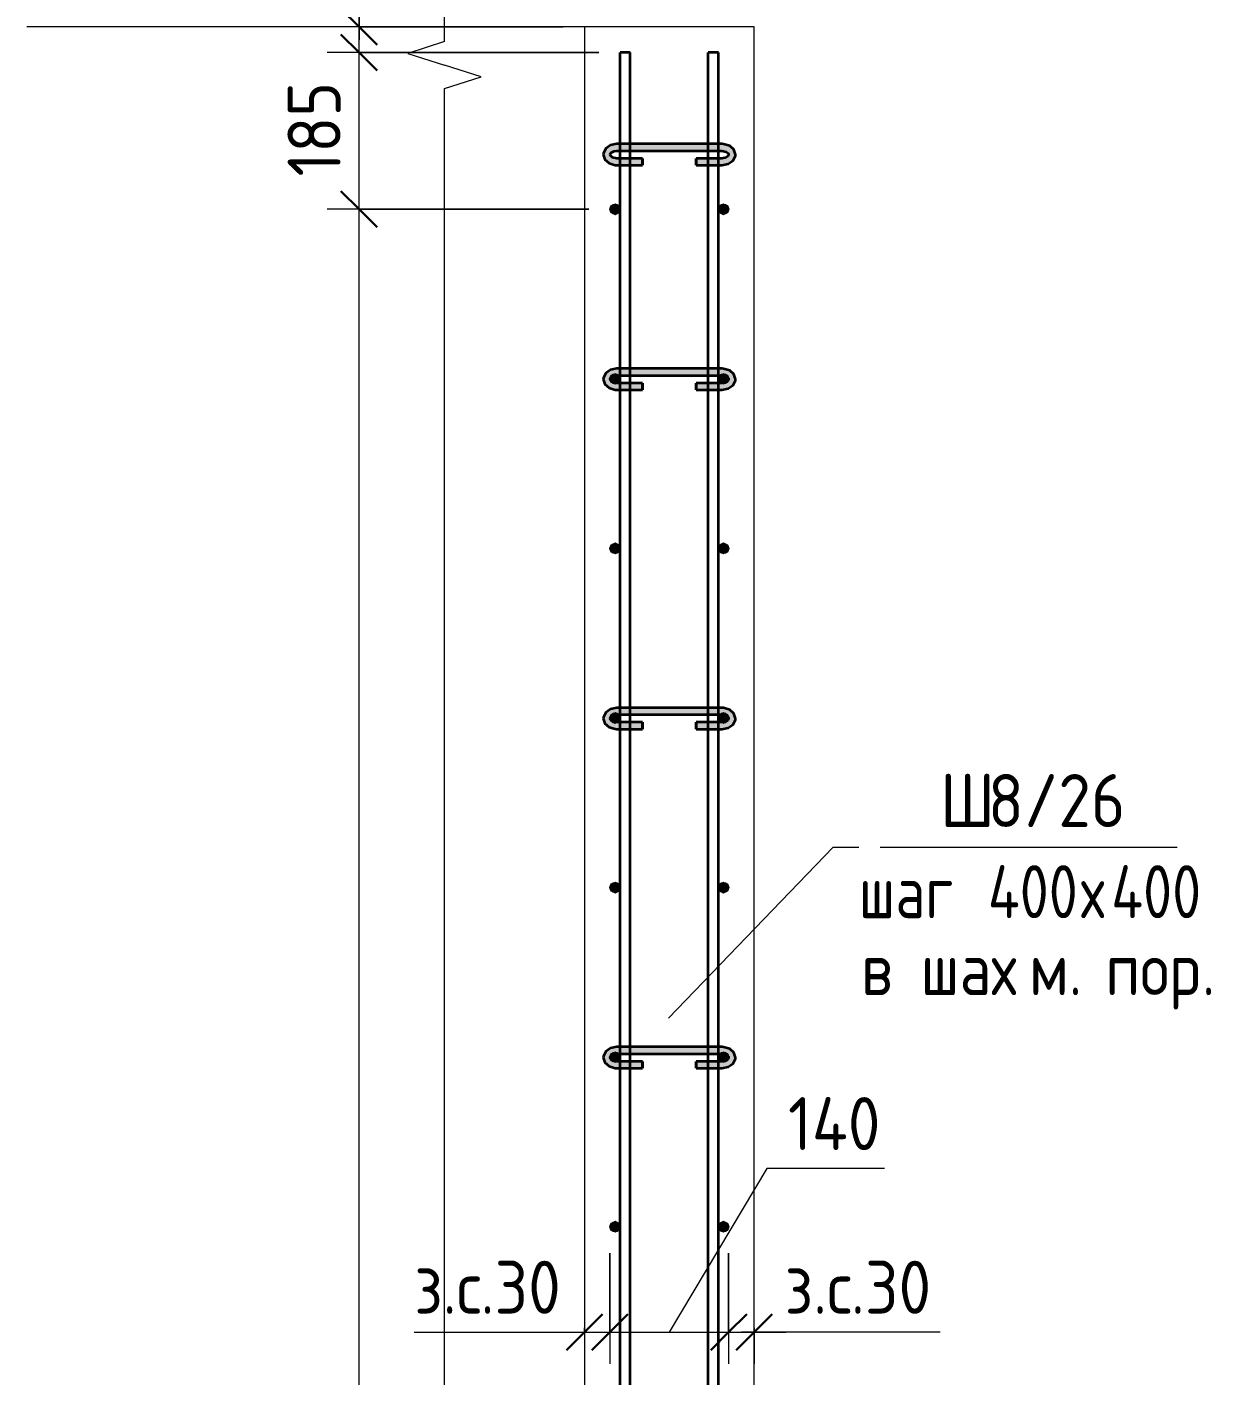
# Model space of a CAD drawing. Header units: millimetres. Extents: x 67134 to 121466, y -4758 to 13821.
# Drawn here: x 103435 to 104831, y -875 to 715 of the extents above; entities that cross this region are included whole.
import ezdxf

# ---------------------------------------------------------------- set-up
doc = ezdxf.new("R2010")
doc.units = ezdxf.units.MM
for name, color, linetype, lineweight in [('AA_Dim', 7, 'Continuous', 9), ('AA_Dim-25', 7, 'Continuous', 9), ('AA_Oformlenie', 7, 'Continuous', 9), ('AA_Vinoska', 7, 'Continuous', 9), ('AA_Visotnaya otmetka', 7, 'Continuous', 9), ('AF_Stena_Опалубка', 253, 'Continuous', 20), ('Gen_Text', 7, 'Continuous', 9), ('KR_Armatura', 7, 'Continuous', 20), ('KR_Armatura_Tonkie', 7, 'Continuous', 20)]:
    doc.layers.add(name, color=color, linetype=linetype, lineweight=lineweight)
doc.styles.add('ISOCPEUR_6', font='isocpeur.ttf', dxfattribs={"width": 0.85, "height": 62.5})
doc.styles.add('ISOCPEUR_7', font='isocpeur.ttf', dxfattribs={"width": 0.9, "height": 62.5})
doc.styles.add('ISOCPEUR_8', font='isocpeur.ttf', dxfattribs={"width": 0.8, "height": 62.5})
doc.dimstyles.new('00_Точн_3_знака__прозр__2', dxfattribs={"dimscale": 304.8, "dimtxt": 62.248823, "dimasz": 0.139436, "dimexe": 0.123031, "dimexo": 0.082021, "dimgap": 0.008202, "dimtad": 1, "dimdec": 3, "dimrnd": 0.001, "dimdsep": 46, "dimtxsty": 'ISOCPEUR_7', "dimblk1": 'OBLIQUE', "dimblk2": 'OBLIQUE', "dimsah": 1, "dimcen": 0.09, "dimdle": 0.123031, "dimazin": 0, "dimtfac": 1, "dimtdec": 4, "dimtix": 1, "dimtmove": 1, "dimatfit": 3, "dimfxl": 1, "dimtvp": 1, "dimtolj": 1, "dimtzin": 0, "dimlwd": 18, "dimlwe": 18, "dimarcsym": 2})
doc.dimstyles.new('00_Точн_3_знака__прозр__3', dxfattribs={"dimscale": 304.8, "dimtxt": 62.248823, "dimasz": 0.139436, "dimexe": 0.123031, "dimexo": 0.082021, "dimgap": 0.008202, "dimtad": 1, "dimdec": 3, "dimrnd": 0.001, "dimdsep": 46, "dimtxsty": 'ISOCPEUR_7', "dimblk1": 'OBLIQUE', "dimblk2": 'OBLIQUE', "dimsah": 1, "dimcen": 0.09, "dimdle": 0.123031, "dimazin": 0, "dimtfac": 1, "dimtdec": 4, "dimtix": 1, "dimtmove": 0, "dimatfit": 3, "dimfxl": 1, "dimtvp": 1, "dimtolj": 1, "dimtzin": 0, "dimlwd": 18, "dimlwe": 18, "dimarcsym": 2})

# ---------------------------------------------------------------- blocks, each defined once
blk = doc.blocks.new('261_Шпилька массив _НесАрм_РабПлоск_ - 8 А240-4166750-1-1 Армирование')
at = {"layer": 'KR_Armatura_Tonkie', "lineweight": 35}
for points in [[(-73416.9, 553.2), (-73416.9, 560), (-73423.1, 561.5), (-73424.4, 563.2), (-73424.9, 564.5), (-73423.8, 567.3), (-73420.9, 569.4), (-73416.9, 570.2), (-73416.9, 577), (-73423, 576), (-73425.8, 574.7), (-73429.4, 571.6), (-73431.7, 568.8), (-73432.9, 564.5), (-73431.5, 560), (-73428.2, 556.5), (-73422.8, 554), (-73420.8, 553.7)], [(-73293.1, 570.2), (-73293.1, 577), (-73416.9, 576.9), (-73416.9, 570.2), (-73297.1, 570.2)], [(-73293.1, 553.2), (-73286.9, 554.1), (-73281.7, 556.5), (-73278.3, 560.2), (-73277.1, 564.5), (-73278.3, 568.8), (-73280.7, 572.4), (-73285.5, 575.5), (-73293.1, 576.9), (-73293.1, 570.2), (-73289.1, 569.4), (-73286.1, 567.3), (-73285.1, 564.3), (-73285.7, 562.9), (-73287.6, 561.3), (-73293.1, 559.9), (-73293.1, 554)], [(-73297.1, 569), (-73293.1, 569.1), (-73293.1, 570.2), (-73416.9, 570.2), (-73416.9, 569), (-73300.4, 569)], [(-73413.1, 553.2), (-73386.6, 553.2), (-73386.6, 560), (-73416.9, 559.9), (-73416.9, 553.2), (-73414.4, 553.2)], [(-73309.1, 553.2), (-73293.1, 553.2), (-73293.1, 560), (-73323.4, 559.9), (-73323.4, 553.2)], [(-73401.1, 552), (-73386.6, 552.2), (-73386.6, 553.2), (-73416.9, 553.2), (-73416.9, 552), (-73413.1, 552)], [(-73297.1, 552), (-73293.1, 552.2), (-73293.1, 553.2), (-73323.4, 553.2), (-73323.4, 552), (-73300.4, 552)], [(-73416.9, 288.2), (-73416.9, 295), (-73423.1, 296.5), (-73424.4, 298.2), (-73424.9, 299.5), (-73423.8, 302.3), (-73420.9, 304.4), (-73416.9, 305.2), (-73416.9, 312), (-73423, 311), (-73425.8, 309.7), (-73429.4, 306.6), (-73431.7, 303.8), (-73432.9, 299.5), (-73431.7, 295.2), (-73428.2, 291.5), (-73422.8, 289), (-73420.8, 288.7)], [(-73309.1, 305.2), (-73293.1, 305.2), (-73293.1, 312), (-73416.9, 311.9), (-73416.9, 305.2), (-73328.9, 305.2)], [(-73385.9, 304), (-73293.1, 304.1), (-73293.1, 305.2), (-73416.9, 305.2), (-73416.9, 304), (-73401.1, 304)], [(-73293.1, 288.2), (-73286.9, 289.1), (-73281.7, 291.5), (-73278.3, 295.2), (-73277.1, 299.5), (-73278.3, 303.8), (-73280.7, 307.4), (-73285.5, 310.5), (-73293.1, 311.9), (-73293.1, 305.2), (-73289.1, 304.4), (-73286.1, 302.3), (-73285.1, 299.3), (-73285.7, 297.9), (-73287.6, 296.3), (-73293.1, 294.9), (-73293.1, 289)], [(-73413.1, 288.2), (-73386.6, 288.2), (-73386.6, 295), (-73416.9, 294.9), (-73416.9, 288.2)], [(-73413.1, 287), (-73386.6, 287.2), (-73386.6, 288.2), (-73416.9, 288.2), (-73416.9, 287)], [(-73309.1, 288.2), (-73293.1, 288.2), (-73293.1, 295), (-73323.4, 294.9), (-73323.4, 288.2)], [(-73309.1, 287), (-73293.1, 287.2), (-73293.1, 288.2), (-73323.4, 288.2), (-73323.4, 287)], [(-73416.9, -111.8), (-73417.1, -104.9), (-73423.1, -103.5), (-73424.4, -101.8), (-73424.9, -100.5), (-73423.8, -97.7), (-73420.9, -95.6), (-73416.9, -94.8), (-73416.9, -88), (-73423, -89), (-73425.8, -90.3), (-73429.4, -93.4), (-73431.7, -96.2), (-73432.9, -100.5), (-73431.6, -104.9), (-73428.2, -108.5), (-73422.8, -111), (-73420.8, -111.3)], [(-73309.1, -94.8), (-73293.1, -94.8), (-73293.1, -88), (-73416.9, -88.1), (-73416.9, -94.8), (-73328.9, -94.8)], [(-73297.1, -96), (-73293.1, -95.9), (-73293.1, -94.8), (-73416.9, -94.8), (-73416.9, -96), (-73300.4, -96)], [(-73293.1, -111.8), (-73286.9, -110.9), (-73281.7, -108.5), (-73278.3, -104.8), (-73277.1, -100.5), (-73278.3, -96.2), (-73280.7, -92.6), (-73285.5, -89.5), (-73293.1, -88.1), (-73293.1, -94.8), (-73289.1, -95.6), (-73286.1, -97.7), (-73285.1, -100.7), (-73285.7, -102.1), (-73287.6, -103.7), (-73293.1, -105.1), (-73293.1, -111)], [(-73386.6, -111.8), (-73386.6, -105), (-73416.9, -105.1), (-73416.9, -111.8), (-73401.1, -111.8)], [(-73300.4, -111.8), (-73293.1, -111.8), (-73293.1, -105), (-73323.4, -105.1), (-73323.4, -111.8), (-73309.1, -111.8)], [(-73401.1, -113), (-73386.6, -112.8), (-73386.6, -111.8), (-73416.9, -111.8), (-73416.9, -113), (-73413.1, -113)], [(-73297.1, -113), (-73293.1, -112.8), (-73293.1, -111.8), (-73323.4, -111.8), (-73323.4, -113), (-73300.4, -113)], [(-73416.9, -511.8), (-73416.9, -505), (-73423.1, -503.5), (-73424.4, -501.8), (-73424.9, -500.5), (-73423.8, -497.7), (-73420.9, -495.6), (-73416.9, -494.8), (-73416.9, -488), (-73423.3, -489.1), (-73425.8, -490.3), (-73429.4, -493.4), (-73431.7, -496.2), (-73432.9, -500.5), (-73431.7, -504.8), (-73428.2, -508.5), (-73422.8, -511), (-73420.8, -511.3)], [(-73297.1, -494.8), (-73293.1, -494.8), (-73293.1, -488), (-73416.9, -488.1), (-73416.9, -494.8), (-73300.4, -494.8)], [(-73293.1, -511.8), (-73286.9, -510.9), (-73281.7, -508.5), (-73278.3, -504.8), (-73277.1, -500.5), (-73278.3, -496.2), (-73280.7, -492.6), (-73285.5, -489.5), (-73293.1, -488.1), (-73293.1, -494.8), (-73289.1, -495.6), (-73286.1, -497.7), (-73285.1, -500.7), (-73285.7, -502.1), (-73287.6, -503.7), (-73293.1, -505.1), (-73293.1, -511)], [(-73297.1, -496), (-73293.1, -495.9), (-73293.1, -494.8), (-73416.9, -494.8), (-73416.9, -496), (-73300.4, -496)], [(-73386.6, -511.8), (-73386.6, -505), (-73416.9, -505.1), (-73416.9, -511.8), (-73401.1, -511.8)], [(-73300.4, -511.8), (-73293.1, -511.8), (-73293.1, -505), (-73323.4, -505.1), (-73323.4, -511.8), (-73309.1, -511.8)], [(-73401.1, -513), (-73386.6, -512.8), (-73386.6, -511.8), (-73416.9, -511.8), (-73416.9, -513), (-73413.1, -513)], [(-73297.1, -513), (-73293.1, -512.8), (-73293.1, -511.8), (-73323.4, -511.8), (-73323.4, -513), (-73300.4, -513)]]:
    blk.add_hatch(color=256, dxfattribs=at).paths.add_polyline_path(points)
h = blk.add_hatch(color=256, dxfattribs=at)
h.paths.add_polyline_path([(-73416.9, 552), (-73416.9, 553.2), (-73423, 554.1), (-73428.2, 556.5), (-73428.9, 556.9), (-73424.4, 553.7), (-73423, 553), (-73420.3, 552.6)])
h.paths.add_polyline_path([(-73424.3, 566), (-73423, 567.6), (-73416.9, 569.1), (-73416.9, 570.2), (-73420.9, 569.4), (-73423.8, 567.3)])
h = blk.add_hatch(color=256, dxfattribs=at)
h.paths.add_polyline_path([(-73293.1, 552), (-73285.5, 553.5), (-73280.7, 556.6), (-73278.4, 560), (-73281.7, 556.5), (-73287.2, 554), (-73293.1, 553.2), (-73293.1, 552.2)])
h.paths.add_polyline_path([(-73285.8, 566.4), (-73286.1, 567.3), (-73289.7, 569.5), (-73293.1, 570.2), (-73293.1, 569), (-73292.4, 568.9), (-73286.1, 566.5)])
h = blk.add_hatch(color=256, dxfattribs=at)
h.paths.add_polyline_path([(-73416.9, 287), (-73416.9, 288.2), (-73423, 289.1), (-73428.2, 291.5), (-73428.9, 291.9), (-73424.4, 288.7), (-73423, 288), (-73420.3, 287.6)])
h.paths.add_polyline_path([(-73424.3, 301), (-73423, 302.6), (-73416.9, 304.1), (-73416.9, 305.2), (-73420.9, 304.4), (-73423.8, 302.3)])
h = blk.add_hatch(color=256, dxfattribs=at)
h.paths.add_polyline_path([(-73293.1, 287), (-73285.5, 288.5), (-73280.7, 291.6), (-73279.4, 294), (-73281.7, 291.5), (-73287.2, 289), (-73293.1, 288.2), (-73293.1, 287.2)])
h.paths.add_polyline_path([(-73285.8, 301.4), (-73286.1, 302.3), (-73289.7, 304.5), (-73293.1, 305.2), (-73293.1, 304), (-73292.4, 303.9), (-73286.1, 301.5)])
h = blk.add_hatch(color=256, dxfattribs=at)
h.paths.add_polyline_path([(-73416.9, -113), (-73416.9, -111.8), (-73423, -110.9), (-73428.2, -108.5), (-73428.9, -108.1), (-73424.4, -111.3), (-73423, -112), (-73420.3, -112.4)])
h.paths.add_polyline_path([(-73424.3, -99), (-73423, -97.4), (-73416.9, -95.9), (-73416.9, -94.8), (-73420.9, -95.6), (-73423.8, -97.7)])
h = blk.add_hatch(color=256, dxfattribs=at)
h.paths.add_polyline_path([(-73293.1, -113), (-73285.5, -111.5), (-73280.7, -108.4), (-73278.4, -104.9), (-73281.7, -108.5), (-73287.2, -111), (-73293.1, -111.8), (-73293.1, -112.8)])
h.paths.add_polyline_path([(-73285.8, -98.6), (-73286.1, -97.7), (-73289.7, -95.5), (-73293.1, -94.8), (-73293.1, -96), (-73292.4, -96.1), (-73286.1, -98.5)])
h = blk.add_hatch(color=256, dxfattribs=at)
h.paths.add_polyline_path([(-73416.9, -513), (-73416.9, -511.8), (-73423, -510.9), (-73428.2, -508.5), (-73428.9, -508.1), (-73424.4, -511.3), (-73423, -512), (-73420.3, -512.4)])
h.paths.add_polyline_path([(-73424.3, -499), (-73423, -497.4), (-73416.9, -495.9), (-73416.9, -494.8), (-73420.9, -495.6), (-73423.8, -497.7)])
h = blk.add_hatch(color=256, dxfattribs=at)
h.paths.add_polyline_path([(-73293.1, -513), (-73285.5, -511.5), (-73280.7, -508.4), (-73278.3, -504.8), (-73281.7, -508.5), (-73287.2, -511), (-73293.1, -511.8), (-73293.1, -512.8)])
h.paths.add_polyline_path([(-73285.8, -498.6), (-73286.1, -497.7), (-73289.7, -495.5), (-73293.1, -494.8), (-73293.1, -496), (-73292.4, -496.1), (-73286.1, -498.5)])
for p, q in [((-73413.1, 577), (-73416.9, 577)), ((-73401.1, 577), (-73413.1, 577)), ((-73309.1, 577), (-73401.1, 577)), ((-73297.1, 577), (-73309.1, 577)), ((-73293.1, 577), (-73297.1, 577)), ((-73416.9, 569), (-73413.1, 569)), ((-73413.1, 560), (-73416.9, 560)), ((-73413.1, 569), (-73401.1, 569)), ((-73401.1, 560), (-73413.1, 560)), ((-73401.1, 569), (-73309.1, 569)), ((-73386.6, 560), (-73401.1, 560)), ((-73386.6, 560), (-73386.6, 553.2)), ((-73386.6, 558.8), (-73386.6, 559.9)), ((-73386.6, 552.2), (-73386.6, 558.8)), ((-73309.1, 560), (-73323.4, 560)), ((-73323.4, 553.2), (-73323.4, 560)), ((-73323.4, 559.9), (-73323.4, 558.8)), ((-73323.4, 558.8), (-73323.4, 552.2)), ((-73309.1, 569), (-73297.1, 569)), ((-73297.1, 560), (-73309.1, 560)), ((-73297.1, 569), (-73293.1, 569)), ((-73293.1, 560), (-73297.1, 560)), ((-73416.9, 552), (-73413.1, 552)), ((-73413.1, 552), (-73401.1, 552)), ((-73401.1, 552), (-73386.6, 552)), ((-73386.6, 553.2), (-73386.6, 552)), ((-73323.4, 552), (-73323.4, 553.2)), ((-73323.4, 552), (-73309.1, 552)), ((-73309.1, 552), (-73297.1, 552)), ((-73297.1, 552), (-73293.1, 552)), ((-73413.1, 312), (-73416.9, 312)), ((-73416.9, 304), (-73413.1, 304)), ((-73401.1, 312), (-73413.1, 312)), ((-73413.1, 304), (-73401.1, 304)), ((-73309.1, 312), (-73401.1, 312)), ((-73401.1, 304), (-73309.1, 304)), ((-73297.1, 312), (-73309.1, 312)), ((-73309.1, 304), (-73297.1, 304)), ((-73293.1, 312), (-73297.1, 312)), ((-73297.1, 304), (-73293.1, 304)), ((-73413.1, 295), (-73416.9, 295)), ((-73416.9, 287), (-73413.1, 287)), ((-73401.1, 295), (-73413.1, 295)), ((-73413.1, 287), (-73401.1, 287)), ((-73386.6, 295), (-73401.1, 295)), ((-73401.1, 287), (-73386.6, 287)), ((-73386.6, 295), (-73386.6, 288.2)), ((-73386.6, 294.1), (-73386.6, 294.9)), ((-73386.6, 287.2), (-73386.6, 293.8)), ((-73386.6, 288.2), (-73386.6, 287)), ((-73309.1, 295), (-73323.4, 295)), ((-73323.4, 288.2), (-73323.4, 295)), ((-73323.4, 294.9), (-73323.4, 294.1)), ((-73323.4, 293.8), (-73323.4, 287.2)), ((-73323.4, 287), (-73323.4, 288.2)), ((-73323.4, 287), (-73309.1, 287)), ((-73297.1, 295), (-73309.1, 295)), ((-73309.1, 287), (-73297.1, 287)), ((-73293.1, 295), (-73297.1, 295)), ((-73297.1, 287), (-73293.1, 287)), ((-73413.1, -88), (-73416.9, -88)), ((-73401.1, -88), (-73413.1, -88)), ((-73309.1, -88), (-73401.1, -88)), ((-73297.1, -88), (-73309.1, -88)), ((-73293.1, -88), (-73297.1, -88)), ((-73416.9, -96), (-73413.1, -96)), ((-73413.1, -105), (-73416.9, -105)), ((-73413.1, -96), (-73401.1, -96)), ((-73401.1, -105), (-73413.1, -105)), ((-73401.1, -96), (-73309.1, -96)), ((-73386.6, -105), (-73401.1, -105)), ((-73386.6, -105), (-73386.6, -111.8)), ((-73386.6, -106.2), (-73386.6, -105.1)), ((-73386.6, -112.8), (-73386.6, -106.2)), ((-73309.1, -105), (-73323.4, -105)), ((-73323.4, -111.8), (-73323.4, -105)), ((-73323.4, -105.1), (-73323.4, -106.2)), ((-73323.4, -106.2), (-73323.4, -112.8)), ((-73309.1, -96), (-73297.1, -96)), ((-73297.1, -105), (-73309.1, -105)), ((-73297.1, -96), (-73293.1, -96)), ((-73293.1, -105), (-73297.1, -105)), ((-73416.9, -113), (-73413.1, -113)), ((-73413.1, -113), (-73401.1, -113)), ((-73401.1, -113), (-73386.6, -113)), ((-73386.6, -111.8), (-73386.6, -113)), ((-73323.4, -113), (-73323.4, -111.8)), ((-73323.4, -113), (-73309.1, -113)), ((-73309.1, -113), (-73297.1, -113)), ((-73297.1, -113), (-73293.1, -113)), ((-73413.1, -488), (-73416.9, -488)), ((-73401.1, -488), (-73413.1, -488)), ((-73309.1, -488), (-73401.1, -488)), ((-73297.1, -488), (-73309.1, -488)), ((-73293.1, -488), (-73297.1, -488)), ((-73416.9, -496), (-73413.1, -496)), ((-73413.1, -505), (-73416.9, -505)), ((-73413.1, -496), (-73401.1, -496)), ((-73401.1, -505), (-73413.1, -505)), ((-73401.1, -496), (-73309.1, -496)), ((-73386.6, -505), (-73401.1, -505)), ((-73386.6, -505), (-73386.6, -511.8)), ((-73386.6, -506.2), (-73386.6, -505.1)), ((-73386.6, -512.8), (-73386.6, -506.2)), ((-73309.1, -505), (-73323.4, -505)), ((-73323.4, -511.8), (-73323.4, -505)), ((-73323.4, -505.1), (-73323.4, -506.2)), ((-73323.4, -506.2), (-73323.4, -512.8)), ((-73309.1, -496), (-73297.1, -496)), ((-73297.1, -505), (-73309.1, -505)), ((-73297.1, -496), (-73293.1, -496)), ((-73293.1, -505), (-73297.1, -505)), ((-73416.9, -513), (-73413.1, -513)), ((-73413.1, -513), (-73401.1, -513)), ((-73401.1, -513), (-73386.6, -513)), ((-73386.6, -511.8), (-73386.6, -513)), ((-73323.4, -513), (-73323.4, -511.8)), ((-73323.4, -513), (-73309.1, -513)), ((-73309.1, -513), (-73297.1, -513)), ((-73297.1, -513), (-73293.1, -513))]:
    blk.add_line(p, q, dxfattribs=at)
at = {"layer": 'KR_Armatura_Tonkie', "lineweight": 35, "flags": 128}
for points in [[(-73416.9, 577), (-73424.5, 575.5), (-73430.1, 571.6), (-73432.8, 566.1), (-73432.9, 564.5)], [(-73277.1, 564.5), (-73278.9, 570.4), (-73283.9, 574.8), (-73291.2, 576.9), (-73293.1, 577)], [(-73432.9, 564.5), (-73431, 558.6), (-73426, 554.2), (-73418.8, 552.1), (-73416.9, 552)], [(-73424.9, 564.5), (-73423.9, 566.5), (-73420.2, 568.6), (-73416.9, 569)], [(-73416.9, 560), (-73421.9, 561.1), (-73424.6, 563.3), (-73424.9, 564.5)], [(-73293.1, 569), (-73288, 567.9), (-73285.4, 565.7), (-73285.1, 564.5)], [(-73293.1, 552), (-73285.5, 553.5), (-73279.9, 557.4), (-73277.2, 562.9), (-73277.1, 564.5)], [(-73285.1, 564.5), (-73286, 562.5), (-73289.8, 560.5), (-73293.1, 560)], [(-73416.9, 312), (-73424.5, 310.5), (-73430.1, 306.6), (-73432.8, 301.1), (-73432.9, 299.5)], [(-73424.9, 299.5), (-73423.9, 301.5), (-73420.2, 303.6), (-73416.9, 304)], [(-73277.1, 299.5), (-73278.9, 305.4), (-73283.9, 309.8), (-73291.2, 311.9), (-73293.1, 312)], [(-73293.1, 304), (-73288, 302.9), (-73285.4, 300.7), (-73285.1, 299.5)], [(-73432.9, 299.5), (-73431, 293.6), (-73426, 289.2), (-73418.8, 287.1), (-73416.9, 287)], [(-73416.9, 295), (-73421.9, 296.1), (-73424.6, 298.3), (-73424.9, 299.5)], [(-73293.1, 287), (-73285.5, 288.5), (-73279.9, 292.4), (-73277.2, 297.9), (-73277.1, 299.5)], [(-73285.1, 299.5), (-73286, 297.5), (-73289.8, 295.5), (-73293.1, 295)], [(-73416.9, -88), (-73424.5, -89.5), (-73430.1, -93.4), (-73432.8, -98.9), (-73432.9, -100.5)], [(-73277.1, -100.5), (-73278.9, -94.6), (-73283.9, -90.2), (-73291.2, -88.1), (-73293.1, -88)], [(-73432.9, -100.5), (-73431, -106.4), (-73426, -110.8), (-73418.8, -112.9), (-73416.9, -113)], [(-73424.9, -100.5), (-73423.9, -98.5), (-73420.2, -96.4), (-73416.9, -96)], [(-73416.9, -105), (-73421.9, -103.9), (-73424.6, -101.7), (-73424.9, -100.5)], [(-73293.1, -96), (-73288, -97.1), (-73285.4, -99.3), (-73285.1, -100.5)], [(-73293.1, -113), (-73285.5, -111.5), (-73279.9, -107.6), (-73277.2, -102.1), (-73277.1, -100.5)], [(-73285.1, -100.5), (-73286, -102.5), (-73289.8, -104.5), (-73293.1, -105)], [(-73416.9, -488), (-73424.5, -489.5), (-73430.1, -493.4), (-73432.8, -498.9), (-73432.9, -500.5)], [(-73277.1, -500.5), (-73278.9, -494.6), (-73283.9, -490.2), (-73291.2, -488.1), (-73293.1, -488)], [(-73432.9, -500.5), (-73431, -506.4), (-73426, -510.8), (-73418.8, -512.9), (-73416.9, -513)], [(-73424.9, -500.5), (-73423.9, -498.5), (-73420.2, -496.4), (-73416.9, -496)], [(-73416.9, -505), (-73421.9, -503.9), (-73424.6, -501.7), (-73424.9, -500.5)], [(-73293.1, -496), (-73288, -497.1), (-73285.4, -499.3), (-73285.1, -500.5)], [(-73293.1, -513), (-73285.5, -511.5), (-73279.9, -507.6), (-73277.2, -502.1), (-73277.1, -500.5)], [(-73285.1, -500.5), (-73286, -502.5), (-73289.8, -504.5), (-73293.1, -505)]]:
    blk.add_lwpolyline(points, dxfattribs=at)
blk = doc.blocks.new('011_Прямоугольник обрыва _ЭлУзла_ - 011_Прямоугольник обрыва _ЭлУзла_-4154538-1-1 Армирование')
at = {"layer": 'AA_Oformlenie'}
for p, q in [((-73620.1, 698), (-73620.1, 2024.5)), ((-73620.1, -2011.3), (-73620.1, 642.3))]:
    blk.add_line(p, q, dxfattribs=at)
blk = doc.blocks.new('DIMBLOCK71-1-1 Армирование')
at = {"layer": 'AA_Dim-25', "lineweight": 30}
for p, q in [((103826.3, 500), (103805, 521.3)), ((103826.3, 500), (103847.5, 478.8)), ((103826.3, -2900), (103805, -2878.8)), ((103826.3, -2900), (103847.5, -2921.2))]:
    blk.add_line(p, q, dxfattribs=at)
at = {"layer": 'AA_Dim-25', "lineweight": 18}
for p, q in [((104097.1, 500), (103788.8, 500)), ((103826.3, -2900), (103826.3, 500)), ((103826.3, 500), (104097.1, 500)), ((104225.1, -2900), (103788.8, -2900)), ((103826.3, -2900), (104225.1, -2900))]:
    blk.add_line(p, q, dxfattribs=at)
at = {"layer": 'AA_Dim-25', "color": 0, "lineweight": 18, "insert": (103742.1, -1414.9), "char_height": 62.5, "width": 515.708, "attachment_point": 1, "rotation": 90, "line_spacing_factor": 1.149209, "style": 'ISOCPEUR_7'}
blk.add_mtext('200х17=3400', dxfattribs=at)
blk = doc.blocks.new('_Oblique')
at = {"color": 0, "linetype": 'ByBlock', "lineweight": -2}
blk.add_line((-0.5, -0.5), (0.5, 0.5), dxfattribs=at)
blk = doc.blocks.new('DIMBLOCK72-1-1 Армирование')
at = {"layer": 'AA_Dim-25', "lineweight": 30}
for p, q in [((103826.3, 685), (103805, 706.3)), ((103826.3, 685), (103847.5, 663.8)), ((103826.3, 500), (103805, 521.3)), ((103826.3, 500), (103847.5, 478.8))]:
    blk.add_line(p, q, dxfattribs=at)
at = {"layer": 'AA_Dim-25', "lineweight": 18}
for p, q in [((104109.1, 685), (103788.8, 685)), ((103826.3, 500), (103826.3, 685)), ((103826.3, 685), (104109.1, 685)), ((104097.1, 500), (103788.8, 500)), ((103826.3, 500), (104097.1, 500))]:
    blk.add_line(p, q, dxfattribs=at)
at = {"layer": 'AA_Dim-25', "color": 0, "lineweight": 18, "insert": (103742.1, 538.6), "char_height": 62.5, "width": 129.286, "attachment_point": 1, "rotation": 90, "line_spacing_factor": 1.149209, "style": 'ISOCPEUR_7'}
blk.add_mtext('185', dxfattribs=at)
blk = doc.blocks.new('DIMBLOCK73-1-1 Армирование')
at = {"layer": 'AA_Dim-25', "lineweight": 18}
for p, q in [((103826.3, 928.3), (103826.3, 720.1)), ((103826.3, 685), (103826.3, 752.5)), ((103826.3, 720.1), (103826.3, 700)), ((104067.1, 715), (103788.8, 715)), ((103826.3, 715), (104067.1, 715)), ((104109.1, 685), (103788.8, 685)), ((103826.3, 685), (104109.1, 685))]:
    blk.add_line(p, q, dxfattribs=at)
at = {"layer": 'AA_Dim-25', "lineweight": 30}
for p, q in [((103826.3, 715), (103805, 736.3)), ((103826.3, 685), (103805, 706.3)), ((103826.3, 715), (103847.5, 693.8)), ((103826.3, 685), (103847.5, 663.8))]:
    blk.add_line(p, q, dxfattribs=at)
at = {"layer": 'AA_Dim-25', "color": 0, "lineweight": 18, "insert": (103742.1, 745.1), "char_height": 62.5, "width": 219.786, "attachment_point": 1, "rotation": 90, "line_spacing_factor": 1.149209, "style": 'ISOCPEUR_7'}
blk.add_mtext('з.с.30', dxfattribs=at)
blk = doc.blocks.new('DIMBLOCK83-1-1 Армирование')
at = {"layer": 'AA_Dim-25', "lineweight": 18}
for p, q in [((104122.1, -731), (104122.1, -861.8)), ((104122.1, -824.3), (104122.1, -731)), ((103891.4, -824.3), (104099.5, -824.3)), ((104054.6, -824.3), (104122.1, -824.3)), ((104092.1, -819.2), (104092.1, -861.8)), ((104092.1, -824.3), (104092.1, -819.2)), ((104099.5, -824.3), (104107.1, -824.3))]:
    blk.add_line(p, q, dxfattribs=at)
at = {"layer": 'AA_Dim-25', "lineweight": 30}
for p, q in [((104092.1, -824.3), (104113.4, -803)), ((104122.1, -824.3), (104143.4, -803)), ((104092.1, -824.3), (104070.9, -845.5)), ((104122.1, -824.3), (104100.9, -845.5))]:
    blk.add_line(p, q, dxfattribs=at)
at = {"layer": 'AA_Dim-25', "color": 0, "lineweight": 18, "insert": (103891.4, -740.1), "char_height": 62.5, "width": 219.786, "attachment_point": 1, "line_spacing_factor": 1.149209, "style": 'ISOCPEUR_7'}
blk.add_mtext('з.с.30', dxfattribs=at)
blk = doc.blocks.new('DIMBLOCK84-1-1 Армирование')
at = {"layer": 'AA_Dim-25', "lineweight": 18}
for p, q in [((104307.1, -631.2), (104192.1, -824.3)), ((104445.9, -631.2), (104307.1, -631.2)), ((104122.1, -731), (104122.1, -861.8)), ((104122.1, -824.3), (104122.1, -731)), ((104262.1, -731), (104262.1, -861.8)), ((104262.1, -824.3), (104262.1, -731)), ((104122.1, -824.3), (104262.1, -824.3))]:
    blk.add_line(p, q, dxfattribs=at)
at = {"layer": 'AA_Dim-25', "lineweight": 30}
for p, q in [((104122.1, -824.3), (104143.4, -803)), ((104262.1, -824.3), (104283.4, -803)), ((104122.1, -824.3), (104100.9, -845.5)), ((104262.1, -824.3), (104240.9, -845.5))]:
    blk.add_line(p, q, dxfattribs=at)
at = {"layer": 'AA_Dim-25', "color": 0, "lineweight": 18, "insert": (104332.1, -547.1), "char_height": 62.5, "width": 136.469, "attachment_point": 1, "line_spacing_factor": 1.149209, "style": 'ISOCPEUR_7'}
blk.add_mtext('140', dxfattribs=at)
blk = doc.blocks.new('DIMBLOCK85-1-1 Армирование')
at = {"layer": 'AA_Dim-25', "lineweight": 18}
for p, q in [((104262.1, -731), (104262.1, -861.8)), ((104262.1, -824.3), (104262.1, -731)), ((104262.1, -824.3), (104329.6, -824.3)), ((104303.1, -824.3), (104277.1, -824.3)), ((104292.1, -819.2), (104292.1, -861.8)), ((104292.1, -824.3), (104292.1, -819.2)), ((104511.3, -824.3), (104303.1, -824.3))]:
    blk.add_line(p, q, dxfattribs=at)
at = {"layer": 'AA_Dim-25', "lineweight": 30}
for p, q in [((104262.1, -824.3), (104283.4, -803)), ((104292.1, -824.3), (104313.4, -803)), ((104262.1, -824.3), (104240.9, -845.5)), ((104292.1, -824.3), (104270.9, -845.5))]:
    blk.add_line(p, q, dxfattribs=at)
at = {"layer": 'AA_Dim-25', "color": 0, "lineweight": 18, "insert": (104328.1, -740.1), "char_height": 62.5, "width": 219.786, "attachment_point": 1, "line_spacing_factor": 1.149209, "style": 'ISOCPEUR_7'}
blk.add_mtext('з.с.30', dxfattribs=at)
blk = doc.blocks.new('042_М_Арматуры - Диам длина поз _ Комментарий-3662934-1-1 Армирование')
at = {"layer": 'AA_Vinoska'}
blk.add_line((-72259.7, -2790.4), (-71909.7, -2790.4), dxfattribs=at)

msp = doc.modelspace()

# ---------------------------------------------------------------- hatches: boundary and pattern name
at = {"layer": 'KR_Armatura'}
h = msp.add_hatch(color=256, dxfattribs=at)
edge = h.paths.add_edge_path()
edge.add_arc((104128.1348, 500), 6, 0, 360)
for points in [[(104128.1348, 494), (104133.3309, 497), (104133.3309, 503), (104128.1348, 506), (104122.9386, 503), (104122.9386, 497)], [(104256.1348, 494), (104261.3309, 497), (104261.3309, 503), (104256.1348, 506), (104250.9386, 503), (104250.9386, 497)], [(104128.1348, 294), (104133.3309, 297), (104133.3309, 303), (104128.1348, 306), (104122.9386, 303), (104122.9386, 297), (104128.0683, 294.0384)], [(104256.1348, 294), (104261.3309, 297), (104261.3309, 303), (104256.1348, 306), (104250.9386, 303), (104250.9386, 297), (104256.0683, 294.0384)], [(104128.1348, 94), (104133.3309, 97), (104133.3309, 103), (104128.1348, 106), (104122.9386, 103), (104122.9386, 97)], [(104256.1348, 94), (104261.3309, 97), (104261.3309, 103), (104256.1348, 106), (104250.9386, 103), (104250.9386, 97)], [(104128.1348, -106), (104133.3309, -103), (104133.3309, -97), (104128.1348, -94), (104122.9386, -97), (104122.9386, -103), (104126.2941, -104.9373)], [(104256.1348, -106), (104261.3309, -103), (104261.3309, -97), (104256.1348, -94), (104250.9386, -97), (104250.9386, -103), (104254.2941, -104.9373)], [(104128.1348, -306), (104133.3309, -303), (104133.3309, -297), (104128.1348, -294), (104122.9386, -297), (104122.9386, -303)], [(104256.1348, -306), (104261.3309, -303), (104261.3309, -297), (104256.1348, -294), (104250.9386, -297), (104250.9386, -303)], [(104128.1348, -506), (104133.3309, -503), (104133.3309, -497), (104128.1348, -494), (104122.9386, -497), (104122.9386, -503), (104124.5199, -503.913)], [(104256.1348, -506), (104261.3309, -503), (104261.3309, -497), (104256.1348, -494), (104250.9386, -497), (104250.9386, -503), (104252.5199, -503.913)], [(104128.1348, -706), (104133.3309, -703), (104133.3309, -697), (104128.1348, -694), (104122.9386, -697), (104122.9386, -703)], [(104256.1348, -706), (104261.3309, -703), (104261.3309, -697), (104256.1348, -694), (104250.9386, -697), (104250.9386, -703)]]:
    msp.add_hatch(color=256, dxfattribs=at).paths.add_polyline_path(points)
h = msp.add_hatch(color=256, dxfattribs=at)
edge = h.paths.add_edge_path()
edge.add_arc((104256.1348, 500), 6, 0, 360)
h = msp.add_hatch(color=256, dxfattribs=at)
edge = h.paths.add_edge_path()
edge.add_arc((104128.1348, 300), 6, 0, 360)
h = msp.add_hatch(color=256, dxfattribs=at)
edge = h.paths.add_edge_path()
edge.add_arc((104256.1348, 300), 6, 0, 360)
h = msp.add_hatch(color=256, dxfattribs=at)
edge = h.paths.add_edge_path()
edge.add_arc((104128.1348, 100), 6, 0, 360)
h = msp.add_hatch(color=256, dxfattribs=at)
edge = h.paths.add_edge_path()
edge.add_arc((104256.1348, 100), 6, 0, 360)
h = msp.add_hatch(color=256, dxfattribs=at)
edge = h.paths.add_edge_path()
edge.add_arc((104128.1348, -100), 6, 0, 360)
h = msp.add_hatch(color=256, dxfattribs=at)
edge = h.paths.add_edge_path()
edge.add_arc((104256.1348, -100), 6, 0, 360)
h = msp.add_hatch(color=256, dxfattribs=at)
edge = h.paths.add_edge_path()
edge.add_arc((104128.1348, -300), 6, 0, 360)
h = msp.add_hatch(color=256, dxfattribs=at)
edge = h.paths.add_edge_path()
edge.add_arc((104256.1348, -300), 6, 0, 360)
h = msp.add_hatch(color=256, dxfattribs=at)
edge = h.paths.add_edge_path()
edge.add_arc((104128.1348, -500), 6, 0, 360)
h = msp.add_hatch(color=256, dxfattribs=at)
edge = h.paths.add_edge_path()
edge.add_arc((104256.1348, -500), 6, 0, 360)
h = msp.add_hatch(color=256, dxfattribs=at)
edge = h.paths.add_edge_path()
edge.add_arc((104128.1348, -700), 6, 0, 360)
h = msp.add_hatch(color=256, dxfattribs=at)
edge = h.paths.add_edge_path()
edge.add_arc((104256.1348, -700), 6, 0, 360)

# ---------------------------------------------------------------- linework, layer by layer
at = {"layer": 'AA_Vinoska'}
for p, q in [((103927.1036, 697.9642), (103883.7785, 683.8871)), ((103883.7785, 683.8871), (103927.1036, 669.8099)), ((103970.4048, 656.0599), (103927.1036, 669.8099)), ((103927.1036, 642.3099), (103970.4048, 656.0599)), ((104191.1743, -454.1677), (104385.4966, -252.4574)), ((104385.4966, -252.4574), (104415.4767, -252.4574))]:
    msp.add_line(p, q, dxfattribs=at)
at = {"layer": 'AA_Visotnaya otmetka'}
for q in [(103434.7665, 715), (104181.4351, 715)]:
    msp.add_line((104181.4351, 715), q, dxfattribs=at)
at = {"layer": 'AF_Stena_Опалубка'}
for p, q in [((104092.1348, 715), (104092.1348, -2950)), ((104292.1348, 715), (104092.1348, 715)), ((104292.1348, -2942), (104292.1348, 715))]:
    msp.add_line(p, q, dxfattribs=at)
at = {"layer": 'KR_Armatura'}
for p, q in [((104128.1348, 506), (104122.9386, 503)), ((104122.9386, 503), (104122.9386, 497)), ((104122.9386, 497), (104128.1348, 494)), ((104133.3309, 503), (104128.1348, 506)), ((104128.1348, 494), (104133.3309, 497)), ((104133.3309, 497), (104133.3309, 503)), ((104256.1348, 506), (104250.9386, 503)), ((104250.9386, 503), (104250.9386, 497)), ((104250.9386, 497), (104256.1348, 494)), ((104261.3309, 503), (104256.1348, 506)), ((104256.1348, 494), (104261.3309, 497)), ((104261.3309, 497), (104261.3309, 503)), ((104128.1348, 306), (104122.9386, 303)), ((104122.9386, 303), (104122.9386, 297)), ((104133.3309, 303), (104128.1348, 306)), ((104133.3309, 297), (104133.3309, 303)), ((104256.1348, 306), (104250.9386, 303)), ((104250.9386, 303), (104250.9386, 297)), ((104261.3309, 303), (104256.1348, 306)), ((104261.3309, 297), (104261.3309, 303)), ((104122.9386, 297), (104128.0683, 294.0384)), ((104128.0683, 294.0384), (104128.1348, 294)), ((104128.1348, 294), (104133.3309, 297)), ((104250.9386, 297), (104256.0683, 294.0384)), ((104256.0683, 294.0384), (104256.1348, 294)), ((104256.1348, 294), (104261.3309, 297)), ((104128.1348, 106), (104122.9386, 103)), ((104122.9386, 103), (104122.9386, 97)), ((104122.9386, 97), (104128.1348, 94)), ((104133.3309, 103), (104128.1348, 106)), ((104128.1348, 94), (104133.3309, 97)), ((104133.3309, 97), (104133.3309, 103)), ((104256.1348, 106), (104250.9386, 103)), ((104250.9386, 103), (104250.9386, 97)), ((104250.9386, 97), (104256.1348, 94)), ((104261.3309, 103), (104256.1348, 106)), ((104256.1348, 94), (104261.3309, 97)), ((104261.3309, 97), (104261.3309, 103)), ((104128.1348, -94), (104122.9386, -97)), ((104133.3309, -97), (104128.1348, -94)), ((104256.1348, -94), (104250.9386, -97)), ((104261.3309, -97), (104256.1348, -94)), ((104122.9386, -97), (104122.9386, -103)), ((104122.9386, -103), (104126.2941, -104.9373)), ((104126.2941, -104.9373), (104128.1348, -106)), ((104128.1348, -106), (104133.3309, -103)), ((104133.3309, -103), (104133.3309, -97)), ((104250.9386, -97), (104250.9386, -103)), ((104250.9386, -103), (104254.2941, -104.9373)), ((104254.2941, -104.9373), (104256.1348, -106)), ((104256.1348, -106), (104261.3309, -103)), ((104261.3309, -103), (104261.3309, -97)), ((104128.1348, -294), (104122.9386, -297)), ((104122.9386, -297), (104122.9386, -303)), ((104133.3309, -297), (104128.1348, -294)), ((104133.3309, -303), (104133.3309, -297)), ((104256.1348, -294), (104250.9386, -297)), ((104250.9386, -297), (104250.9386, -303)), ((104261.3309, -297), (104256.1348, -294)), ((104261.3309, -303), (104261.3309, -297)), ((104122.9386, -303), (104128.1348, -306)), ((104128.1348, -306), (104133.3309, -303)), ((104250.9386, -303), (104256.1348, -306)), ((104256.1348, -306), (104261.3309, -303)), ((104128.1348, -494), (104122.9386, -497)), ((104122.9386, -497), (104122.9386, -503)), ((104122.9386, -503), (104124.5199, -503.913)), ((104124.5199, -503.913), (104128.1348, -506)), ((104133.3309, -497), (104128.1348, -494)), ((104128.1348, -506), (104133.3309, -503)), ((104133.3309, -503), (104133.3309, -497)), ((104256.1348, -494), (104250.9386, -497)), ((104250.9386, -497), (104250.9386, -503)), ((104250.9386, -503), (104252.5199, -503.913)), ((104252.5199, -503.913), (104256.1348, -506)), ((104261.3309, -497), (104256.1348, -494)), ((104256.1348, -506), (104261.3309, -503)), ((104261.3309, -503), (104261.3309, -497)), ((104128.1348, -694), (104122.9386, -697)), ((104122.9386, -697), (104122.9386, -703)), ((104133.3309, -697), (104128.1348, -694)), ((104133.3309, -703), (104133.3309, -697)), ((104256.1348, -694), (104250.9386, -697)), ((104250.9386, -697), (104250.9386, -703)), ((104261.3309, -697), (104256.1348, -694)), ((104261.3309, -703), (104261.3309, -697)), ((104122.9386, -703), (104128.1348, -706)), ((104128.1348, -706), (104133.3309, -703)), ((104250.9386, -703), (104256.1348, -706)), ((104256.1348, -706), (104261.3309, -703))]:
    msp.add_line(p, q, dxfattribs=at)
for centre in [(104128.1348, 500), (104256.1348, 500), (104128.1348, 300), (104256.1348, 300), (104128.1348, 100), (104256.1348, 100), (104128.1348, -100), (104256.1348, -100), (104128.1348, -300), (104256.1348, -300), (104128.1348, -500), (104256.1348, -500), (104128.1348, -700), (104256.1348, -700)]:
    msp.add_circle(centre, 6, dxfattribs=at)
at = {"layer": 'KR_Armatura_Tonkie', "lineweight": 35}
for p, q in [((104146.1348, 685), (104134.1348, 685)), ((104134.1348, -2942), (104134.1348, 685)), ((104146.1348, -2942), (104146.1348, 685)), ((104250.1348, 685), (104238.1348, 685)), ((104238.1348, -2942), (104238.1348, 685)), ((104250.1348, -2942), (104250.1348, 685))]:
    msp.add_line(p, q, dxfattribs=at)

# ---------------------------------------------------------------- block references
at = {"layer": 'AA_Oformlenie'}
msp.add_blockref('011_Прямоугольник обрыва _ЭлУзла_ - 011_Прямоугольник обрыва _ЭлУзла_-4154538-1-1 Армирование', (177547.1964, 0), dxfattribs=at)
at = {"layer": 'AA_Vinoska'}
msp.add_blockref('042_М_Арматуры - Диам длина поз _ Комментарий-3662934-1-1 Армирование', (176700.5223, 2537.9418), dxfattribs=at)
at = {"layer": 'KR_Armatura_Tonkie', "lineweight": 35}
msp.add_blockref('261_Шпилька массив _НесАрм_РабПлоск_ - 8 А240-4166750-1-1 Армирование', (177547.1964, 0), dxfattribs=at)

# ---------------------------------------------------------------- texts
at = {"layer": 'AA_Vinoska', "char_height": 62.5, "attachment_point": 1}
for s, insert, width, style in [('\\fISOCPEUR|b0|i0|c204|p34|;\\W.9;Ш', (104511.2267, -166.1048), 68.544281, 'ISOCPEUR_7'), ('8/26', (104567.7814, -166.1048), 194.810062, 'ISOCPEUR_7'), (' 400', (104535.8621, -273.5812), 171.561125, 'ISOCPEUR_8'), ('400', (104713.133, -273.5812), 134.6835, 'ISOCPEUR_8'), ('шаг', (104415.4767, -273.5812), 145.907125, 'ISOCPEUR_8'), ('\\fISOCPEUR|b0|i0|c204|p34|;\\W.8;х', (104677.4142, -273.5812), 43.291125, 'ISOCPEUR_8')]:
    msp.add_mtext(s, dxfattribs=dict(at, insert=insert, width=width, style=style))
at = {"layer": 'Gen_Text', "char_height": 62.5, "attachment_point": 1, "style": 'ISOCPEUR_6'}
for s, insert, width in [('\\fISOCPEUR|b0|i0|c204|p34|;\\W.85; ', (104456.0835, -364.3634), 39.182477), ('\\fISOCPEUR|b0|i0|c204|p34|;\\W.85;в', (104418.1323, -364.3634), 45.99682), ('шах', (104488.4123, -364.3634), 155.02632), ('м. ', (104616.3218, -364.3634), 109.0295), ('пор', (104706.2801, -364.3634), 137.990461), ('\\fISOCPEUR|b0|i0|c204|p34|;\\W.85;.', (104820.1337, -364.3634), 18.739445)]:
    msp.add_mtext(s, dxfattribs=dict(at, insert=insert, width=width))

# ---------------------------------------------------------------- dimensions: what is measured, and where the dimension line sits
at = {"layer": 'AA_Dim', "lineweight": 18}
dim = msp.add_linear_dim(base=(103826.2915, 715), p1=(104134.1348, 685), p2=(104092.1348, 715), angle=90, dimstyle='00_Точн_3_знака__прозр__2', override={"dimpost": 'з.с.<>', "dimfxl": 51.613952}, dxfattribs=at)
dim.commit()
dim.dimension.update_dxf_attribs({"geometry": 'DIMBLOCK73-1-1 Армирование', "text_midpoint": (103783.8047, 855.0232), "dimtype": 160, "text_rotation": 90})
for base, p1, p2, override, picture, middle in [((103826.2915, 685), (104122.1348, 500), (104134.1348, 685), {"dimpost": '<>', "dimfxl": 185.388781}, 'DIMBLOCK72-1-1 Армирование', (103792.5415, 592.5)), ((103826.2915, 500), (104250.1348, -2900), (104122.1348, 500), {"dimpost": '200х17=<>', "dimfxl": 3402.408559}, 'DIMBLOCK71-1-1 Армирование', (103792.5415, -1200))]:
    dim = msp.add_linear_dim(base=base, p1=p1, p2=p2, angle=90, dimstyle='00_Точн_3_знака__прозр__3', override=override, dxfattribs=at)
    dim.commit()
    dim.dimension.update_dxf_attribs({"geometry": picture, "text_midpoint": middle})
for base, p1, p2, override, picture, middle in [((104262.1348, -824.2927), (104122.1348, -706), (104262.1348, -706), {"dimpost": '<>', "dimfxl": 140}, 'DIMBLOCK84-1-1 Армирование', (104400.3797, -588.743)), ((104122.1348, -824.2927), (104092.1348, -794.2407), (104122.1348, -706), {"dimpost": 'з.с.<>', "dimfxl": 93.200927}, 'DIMBLOCK83-1-1 Армирование', (104001.2497, -781.8059)), ((104292.1348, -824.2927), (104262.1348, -706), (104292.1348, -794.2407), {"dimpost": 'з.с.<>', "dimfxl": 93.200927}, 'DIMBLOCK85-1-1 Армирование', (104438.03, -781.8059))]:
    dim = msp.add_linear_dim(base=base, p1=p1, p2=p2, dimstyle='00_Точн_3_знака__прозр__2', override=override, dxfattribs=at)
    dim.commit()
    dim.dimension.update_dxf_attribs({"geometry": picture, "text_midpoint": middle, "dimtype": 160})

doc.saveas('drawing.dxf')
